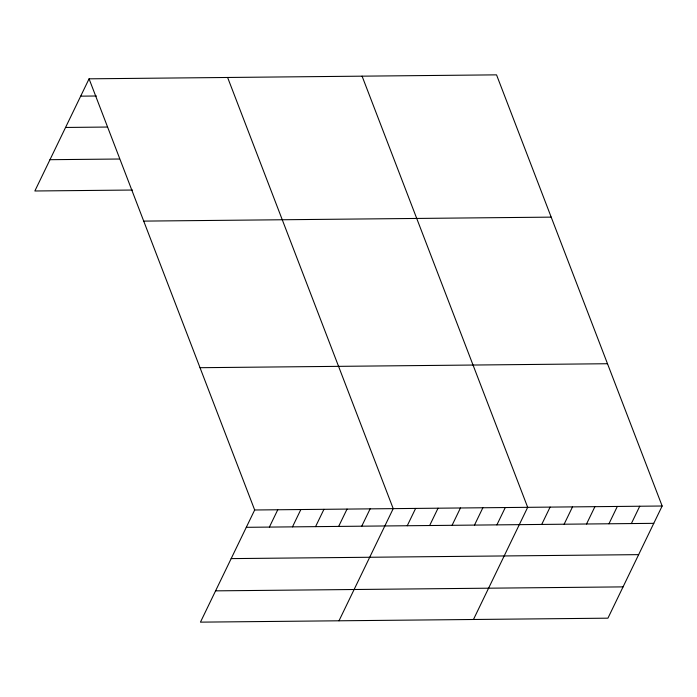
<?xml version="1.0" encoding="UTF-8"?>
<svg xmlns="http://www.w3.org/2000/svg" width="697" height="697" viewBox="0 0 697 697"><rect width="100%" height="100%" fill="white"/><g stroke="black" fill="none" stroke-linecap="round" stroke-linejoin="round"><path stroke-width="1.05" d="M89.068 78.822L254.675 509.986L200.457 622.142L607.932 618.178L662.15 506.013L496.543 74.858L89.068 78.822L34.85 190.987L132.456 190.037M269.39 527.089L277.763 509.76M292.479 526.871L300.851 509.533M315.567 526.644L323.948 509.307M338.655 526.418L347.036 509.089M361.743 526.191L370.124 508.862M338.995 620.792L393.213 508.636L227.614 77.472M407.248 525.747L415.63 508.418M429.657 525.529L438.038 508.2M452.074 525.311L460.447 507.982M474.483 525.094L482.864 507.764M496.891 524.876L505.273 507.547M473.463 619.485L527.681 507.32L362.083 76.165M541.717 524.44L550.099 507.102M564.126 524.222L572.507 506.885M586.534 524.005L594.916 506.667M608.951 523.787L617.324 506.449M631.36 523.569L639.741 506.231M80.695 96.16L96.439 96.003M65.562 127.455L107.547 127.046M49.975 159.691L119.248 159.021M143.721 221.106L551.196 217.133M200.022 367.702L607.496 363.729M254.675 509.986L662.15 506.013M246.294 527.315L653.769 523.342M231.169 558.611L638.644 554.638M215.582 590.856L623.057 586.883"/></g></svg>
